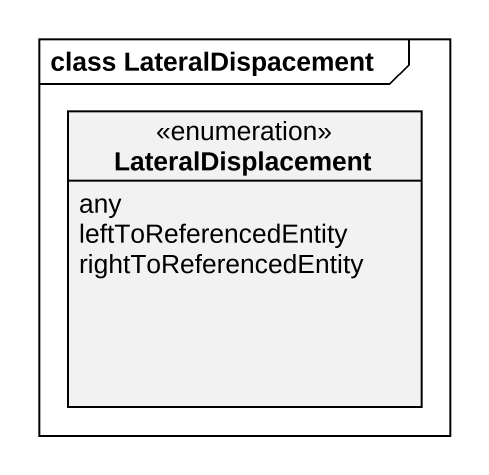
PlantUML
@startuml
mainframe class LateralDispacement
hide circle
hide empty members
enum LateralDisplacement {
  any
  leftToReferencedEntity
  rightToReferencedEntity
}
@enduml
